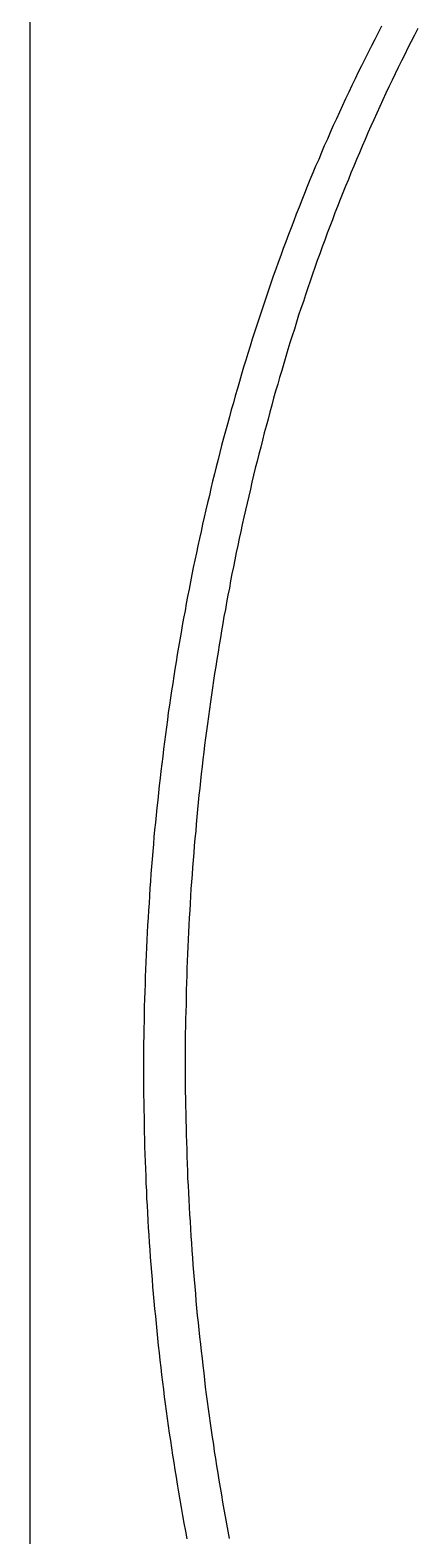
# Model space of a CAD drawing. Header units: millimetres. Extents: x 0 to 5600, y -67 to 2530.
# Drawn here: x 5141.88 to 5143.52, y 939.9 to 946.29 of the extents above; entities that cross this region are included whole.
import ezdxf

# ---------------------------------------------------------------- set-up
doc = ezdxf.new("R2010")
doc.units = ezdxf.units.MM
doc.layers.add('내부선 및 부속', color=4, linetype='Continuous')

msp = doc.modelspace()

# ---------------------------------------------------------------- linework, layer by layer
at = {"layer": '내부선 및 부속', "linetype": 'Continuous'}
msp.add_line((5141.879269595347, 909.985366883051), (5141.879269595347, 952.2619480531284), dxfattribs=at)
at = {"layer": '내부선 및 부속', "linetype": 'Continuous', "flags": 128}
for points in [[(5143.370791391668, 946.3059493165965), (5143.356791391669, 946.2779493165981), (5143.341791391666, 946.249949316596), (5143.327791391666, 946.2219493165976), (5143.313791391667, 946.1939493165955), (5143.299791391668, 946.1659493165971), (5143.285791391669, 946.137949316595), (5143.271791391666, 946.1099493165966), (5143.258791391667, 946.0819493165982), (5143.244791391668, 946.0539493165961), (5143.231791391669, 946.0259493165977), (5143.217791391666, 945.9969493165954), (5143.204791391667, 945.968949316597), (5143.191791391668, 945.9409493165949), (5143.178791391669, 945.9119493165963), (5143.165791391666, 945.8839493165979), (5143.152791391667, 945.8549493165956), (5143.140791391668, 945.825949316597), (5143.127791391666, 945.7979493165949), (5143.115791391667, 945.7689493165963), (5143.103791391668, 945.7399493165976), (5143.090791391669, 945.7109493165954), (5143.078791391667, 945.6829493165969), (5143.066791391668, 945.6539493165983), (5143.054791391669, 945.624949316596), (5143.043791391667, 945.5959493165974), (5143.031791391668, 945.5669493165951), (5143.020791391666, 945.5379493165965), (5143.008791391667, 945.5079493165977), (5142.997791391668, 945.4789493165954), (5142.986791391666, 945.4499493165968), (5142.975791391667, 945.4209493165981), (5142.964791391669, 945.3909493165957), (5142.953791391667, 945.361949316597), (5142.942791391668, 945.3329493165947), (5142.931791391666, 945.3029493165959), (5142.921791391667, 945.2739493165973), (5142.910791391669, 945.2439493165948), (5142.900791391667, 945.2149493165962), (5142.890791391668, 945.1849493165973), (5142.880791391666, 945.1559493165951), (5142.870791391668, 945.1259493165962), (5142.860791391666, 945.0959493165974), (5142.850791391667, 945.0669493165951), (5142.840791391669, 945.0369493165963), (5142.831791391667, 945.0069493165975), (5142.821791391669, 944.976949316595), (5142.812791391667, 944.9469493165961), (5142.803791391669, 944.9169493165973), (5142.794791391667, 944.887949316595), (5142.784791391668, 944.8579493165962), (5142.775791391667, 944.8279493165974), (5142.767791391669, 944.7979493165949), (5142.758791391667, 944.7679493165961), (5142.749791391669, 944.736949316597), (5142.741791391667, 944.7069493165982), (5142.732791391669, 944.6769493165957), (5142.724791391667, 944.6469493165969), (5142.716791391666, 944.616949316598), (5142.707791391667, 944.5869493165956), (5142.699791391666, 944.5569493165967), (5142.691791391668, 944.5259493165977), (5142.684791391666, 944.4959493165952), (5142.676791391668, 944.4659493165964), (5142.668791391667, 944.4349493165973), (5142.661791391669, 944.4049493165949), (5142.653791391667, 944.374949316596), (5142.646791391666, 944.343949316597), (5142.639791391668, 944.3139493165982), (5142.631791391666, 944.2829493165955), (5142.624791391669, 944.2529493165966), (5142.617791391667, 944.2219493165976), (5142.610791391666, 944.1919493165951), (5142.604791391668, 944.1609493165961), (5142.597791391667, 944.1309493165973), (5142.590791391669, 944.0999493165982), (5142.584791391668, 944.0699493165957), (5142.578791391667, 944.0389493165967), (5142.571791391669, 944.0079493165977), (5142.565791391668, 943.9779493165952), (5142.559791391666, 943.9469493165961), (5142.553791391669, 943.9159493165971), (5142.547791391667, 943.8849493165981), (5142.541791391666, 943.8549493165956), (5142.536791391669, 943.8239493165966), (5142.536791391669, 943.8239493165966), (5142.530791391668, 943.7929493165975), (5142.524791391666, 943.7619493165948), (5142.519791391669, 943.731949316596), (5142.514791391668, 943.700949316597), (5142.508791391667, 943.6699493165979), (5142.503791391666, 943.6389493165952), (5142.498791391668, 943.6079493165962), (5142.493791391667, 943.5769493165972), (5142.488791391666, 943.5469493165983), (5142.484791391666, 943.5159493165957), (5142.479791391668, 943.4849493165966), (5142.474791391667, 943.4539493165976), (5142.470791391666, 943.4229493165949), (5142.465791391669, 943.3919493165959), (5142.461791391668, 943.3609493165968), (5142.457791391667, 943.3299493165978), (5142.453791391667, 943.2989493165951), (5142.449791391666, 943.2679493165961), (5142.445791391669, 943.236949316597), (5142.441791391668, 943.205949316598), (5142.437791391667, 943.1749493165953), (5142.433791391666, 943.1439493165963), (5142.430791391669, 943.1129493165972), (5142.426791391668, 943.0819493165982), (5142.423791391668, 943.0509493165955), (5142.420791391667, 943.0199493165965), (5142.416791391666, 942.9879493165972), (5142.413791391666, 942.9569493165982), (5142.410791391669, 942.9259493165955), (5142.407791391668, 942.8949493165965), (5142.404791391667, 942.8639493165974), (5142.402791391667, 942.8329493165947), (5142.399791391666, 942.8019493165957), (5142.396791391666, 942.7699493165965), (5142.394791391669, 942.7389493165974), (5142.391791391668, 942.7079493165947), (5142.389791391668, 942.6769493165957), (5142.387791391668, 942.6459493165967), (5142.385791391667, 942.6139493165974), (5142.383791391667, 942.5829493165947), (5142.381791391666, 942.5519493165957), (5142.379791391666, 942.5209493165967), (5142.377791391666, 942.4889493165974), (5142.375791391669, 942.4579493165947), (5142.374791391669, 942.4269493165957), (5142.372791391668, 942.3949493165965), (5142.371791391668, 942.3639493165974), (5142.369791391668, 942.3329493165947), (5142.368791391667, 942.3019493165957), (5142.367791391667, 942.2699493165965), (5142.366791391667, 942.2389493165974), (5142.365791391667, 942.2079493165947), (5142.364791391667, 942.1759493165955), (5142.363791391666, 942.1449493165965), (5142.362791391666, 942.1139493165974), (5142.362791391666, 942.0819493165982), (5142.361791391666, 942.0509493165955), (5142.361791391666, 942.0199493165965), (5142.360791391666, 941.9879493165972), (5142.360791391666, 941.9569493165982), (5142.360791391666, 941.9259493165955), (5142.360791391666, 941.8939493165963), (5142.360791391666, 941.8629493165972), (5142.360791391666, 941.8319493165982), (5142.360791391666, 941.7999493165953), (5142.360791391666, 941.7689493165963), (5142.361791391666, 941.7379493165972), (5142.361791391666, 941.705949316598), (5142.362791391666, 941.6749493165953), (5142.362791391666, 941.6429493165961), (5142.363791391666, 941.611949316597), (5142.364791391667, 941.580949316598), (5142.364791391667, 941.5489493165951), (5142.365791391667, 941.5179493165961), (5142.366791391667, 941.486949316597), (5142.368791391667, 941.4549493165978), (5142.369791391668, 941.4239493165951), (5142.370791391668, 941.3929493165961), (5142.372791391668, 941.361949316597), (5142.373791391668, 941.3299493165978), (5142.375791391669, 941.2989493165951), (5142.376791391669, 941.2679493165961), (5142.378791391666, 941.2359493165968), (5142.380791391666, 941.2049493165978), (5142.382791391667, 941.1739493165951), (5142.384791391667, 941.1419493165959), (5142.386791391667, 941.1109493165968), (5142.388791391668, 941.0799493165978), (5142.391791391668, 941.0489493165951), (5142.393791391669, 941.0169493165959), (5142.396791391666, 940.9859493165968), (5142.398791391666, 940.9549493165978), (5142.401791391667, 940.9239493165951), (5142.404791391667, 940.8929493165961), (5142.407791391668, 940.8609493165968), (5142.410791391669, 940.8299493165978), (5142.413791391666, 940.7989493165951), (5142.416791391666, 940.7679493165961), (5142.419791391667, 940.736949316597), (5142.422791391667, 940.705949316598), (5142.422791391667, 940.705949316598), (5142.426791391668, 940.6739493165951), (5142.429791391669, 940.6429493165961), (5142.433791391666, 940.611949316597), (5142.436791391667, 940.580949316598), (5142.440791391668, 940.5499493165953), (5142.444791391668, 940.5189493165963), (5142.448791391666, 940.4879493165972), (5142.452791391666, 940.4569493165982), (5142.456791391667, 940.4259493165955), (5142.460791391668, 940.3949493165965), (5142.465791391669, 940.3639493165974), (5142.469791391666, 940.3329493165947), (5142.474791391667, 940.3019493165957), (5142.478791391668, 940.2709493165967), (5142.483791391669, 940.2399493165976), (5142.488791391666, 940.208949316595), (5142.493791391667, 940.1779493165959), (5142.498791391668, 940.1469493165969), (5142.503791391666, 940.116949316598), (5142.503791391666, 940.116949316598)], [(5143.524791391666, 946.2959493165981), (5143.510791391667, 946.2679493165961), (5143.496791391668, 946.2409493165978), (5143.482791391669, 946.213949316596), (5143.468791391666, 946.1859493165975), (5143.455791391667, 946.1589493165957), (5143.441791391668, 946.1309493165973), (5143.428791391669, 946.1039493165954), (5143.415791391666, 946.075949316597), (5143.401791391667, 946.0479493165949), (5143.388791391668, 946.0209493165967), (5143.375791391669, 945.9929493165982), (5143.362791391666, 945.9649493165962), (5143.350791391667, 945.9369493165977), (5143.337791391668, 945.9089493165957), (5143.325791391666, 945.8809493165973), (5143.312791391667, 945.8529493165952), (5143.300791391668, 945.8249493165968), (5143.288791391666, 945.7969493165983), (5143.276791391667, 945.7679493165961), (5143.264791391668, 945.7399493165976), (5143.252791391666, 945.7119493165956), (5143.240791391667, 945.6839493165971), (5143.229791391668, 945.6549493165949), (5143.217791391666, 945.6269493165964), (5143.206791391667, 945.5979493165978), (5143.194791391668, 945.5699493165957), (5143.183791391666, 945.5409493165971), (5143.172791391667, 945.512949316595), (5143.161791391669, 945.4839493165964), (5143.150791391667, 945.4549493165978), (5143.139791391668, 945.4269493165957), (5143.129791391666, 945.3979493165971), (5143.118791391667, 945.3689493165948), (5143.108791391669, 945.3399493165962), (5143.097791391667, 945.3109493165975), (5143.087791391668, 945.2819493165953), (5143.077791391666, 945.2529493165966), (5143.067791391668, 945.223949316598), (5143.057791391666, 945.1949493165957), (5143.047791391667, 945.1659493165971), (5143.038791391666, 945.1369493165948), (5143.028791391667, 945.1079493165962), (5143.018791391669, 945.0789493165976), (5143.009791391667, 945.0499493165953), (5143.000791391669, 945.0199493165965), (5142.991791391667, 944.9909493165978), (5142.981791391669, 944.9619493165956), (5142.972791391667, 944.9329493165969), (5142.963791391669, 944.9029493165981), (5142.955791391667, 944.8739493165958), (5142.946791391669, 944.843949316597), (5142.937791391667, 944.8149493165984), (5142.929791391669, 944.7859493165961), (5142.920791391667, 944.7559493165973), (5142.912791391669, 944.726949316595), (5142.904791391667, 944.6969493165961), (5142.896791391666, 944.6669493165973), (5142.888791391668, 944.637949316595), (5142.880791391666, 944.6079493165962), (5142.872791391668, 944.5789493165976), (5142.864791391667, 944.5489493165951), (5142.857791391669, 944.5189493165963), (5142.849791391667, 944.4889493165974), (5142.842791391666, 944.4599493165952), (5142.834791391668, 944.4299493165963), (5142.827791391666, 944.3999493165975), (5142.820791391669, 944.369949316595), (5142.813791391667, 944.3399493165962), (5142.806791391666, 944.3109493165975), (5142.799791391668, 944.2809493165951), (5142.792791391666, 944.2509493165962), (5142.785791391669, 944.2209493165974), (5142.779791391667, 944.1909493165949), (5142.772791391666, 944.1609493165961), (5142.766791391668, 944.1309493165973), (5142.760791391667, 944.1009493165948), (5142.753791391666, 944.0709493165959), (5142.747791391668, 944.0409493165971), (5142.741791391667, 944.0109493165983), (5142.735791391666, 943.9809493165958), (5142.729791391668, 943.950949316597), (5142.724791391667, 943.9199493165979), (5142.718791391666, 943.8899493165954), (5142.712791391668, 943.8599493165966), (5142.707791391667, 943.8299493165978), (5142.701791391666, 943.7999493165953), (5142.701791391666, 943.7999493165953), (5142.696791391669, 943.7699493165965), (5142.691791391668, 943.7389493165974), (5142.686791391667, 943.708949316595), (5142.681791391666, 943.6789493165961), (5142.676791391668, 943.6489493165973), (5142.671791391667, 943.6179493165982), (5142.666791391666, 943.5879493165958), (5142.661791391669, 943.5579493165969), (5142.657791391668, 943.5279493165981), (5142.652791391667, 943.4969493165954), (5142.648791391666, 943.4669493165966), (5142.644791391669, 943.4369493165977), (5142.639791391668, 943.4059493165951), (5142.635791391667, 943.3759493165962), (5142.631791391666, 943.3449493165972), (5142.627791391666, 943.3149493165984), (5142.623791391668, 943.2849493165959), (5142.619791391668, 943.2539493165968), (5142.616791391667, 943.223949316598), (5142.612791391666, 943.1929493165953), (5142.609791391666, 943.1629493165965), (5142.605791391668, 943.1319493165975), (5142.602791391668, 943.101949316595), (5142.598791391667, 943.0709493165959), (5142.595791391666, 943.0409493165971), (5142.592791391666, 943.0099493165981), (5142.589791391669, 942.9799493165956), (5142.586791391668, 942.9489493165966), (5142.583791391668, 942.9189493165977), (5142.581791391667, 942.887949316595), (5142.578791391667, 942.8579493165962), (5142.575791391666, 942.8269493165972), (5142.573791391666, 942.7969493165983), (5142.570791391669, 942.7659493165957), (5142.568791391668, 942.7349493165966), (5142.566791391668, 942.7049493165978), (5142.564791391667, 942.6739493165951), (5142.561791391667, 942.6439493165963), (5142.559791391666, 942.6129493165972), (5142.558791391666, 942.5819493165982), (5142.556791391666, 942.5519493165957), (5142.554791391669, 942.5209493165967), (5142.552791391669, 942.4899493165976), (5142.551791391668, 942.4599493165952), (5142.549791391668, 942.4289493165961), (5142.548791391668, 942.3979493165971), (5142.547791391667, 942.3679493165982), (5142.545791391667, 942.3369493165956), (5142.544791391667, 942.3059493165965), (5142.543791391667, 942.2759493165977), (5142.542791391666, 942.244949316595), (5142.541791391666, 942.213949316596), (5142.540791391666, 942.1839493165971), (5142.540791391666, 942.1529493165981), (5142.539791391666, 942.1219493165954), (5142.538791391666, 942.0909493165964), (5142.538791391666, 942.0609493165975), (5142.537791391669, 942.0299493165949), (5142.537791391669, 941.9989493165958), (5142.537791391669, 941.968949316597), (5142.537791391669, 941.937949316598), (5142.537791391669, 941.9069493165953), (5142.537791391669, 941.8759493165962), (5142.537791391669, 941.8459493165974), (5142.537791391669, 941.8149493165984), (5142.537791391669, 941.7839493165957), (5142.538791391666, 941.7539493165968), (5142.538791391666, 941.7229493165978), (5142.539791391666, 941.6919493165951), (5142.539791391666, 941.6609493165961), (5142.540791391666, 941.6309493165973), (5142.541791391666, 941.5999493165982), (5142.542791391666, 941.5689493165955), (5142.543791391667, 941.5379493165965), (5142.544791391667, 941.5079493165977), (5142.545791391667, 941.476949316595), (5142.546791391667, 941.4459493165959), (5142.547791391667, 941.4159493165971), (5142.549791391668, 941.3849493165981), (5142.550791391668, 941.3539493165954), (5142.552791391669, 941.3239493165966), (5142.553791391669, 941.2929493165975), (5142.555791391669, 941.2619493165948), (5142.557791391666, 941.2309493165958), (5142.559791391666, 941.200949316597), (5142.561791391667, 941.1699493165979), (5142.563791391667, 941.1399493165954), (5142.565791391668, 941.1089493165964), (5142.567791391668, 941.0779493165974), (5142.569791391668, 941.0479493165949), (5142.572791391669, 941.0169493165959), (5142.574791391666, 940.9859493165968), (5142.577791391666, 940.955949316598), (5142.580791391667, 940.9249493165953), (5142.582791391667, 940.8949493165965), (5142.585791391668, 940.8639493165974), (5142.588791391669, 940.8329493165947), (5142.591791391666, 940.8029493165959), (5142.594791391666, 940.7719493165969), (5142.597791391667, 940.741949316598), (5142.597791391667, 940.741949316598), (5142.601791391668, 940.7109493165954), (5142.604791391668, 940.6809493165965), (5142.608791391669, 940.6499493165975), (5142.611791391666, 940.619949316595), (5142.615791391667, 940.588949316596), (5142.618791391667, 940.5589493165971), (5142.622791391668, 940.5279493165981), (5142.626791391669, 940.4979493165956), (5142.630791391666, 940.4679493165968), (5142.634791391667, 940.4369493165977), (5142.638791391668, 940.4069493165953), (5142.643791391669, 940.3759493165962), (5142.647791391666, 940.3459493165974), (5142.651791391667, 940.3159493165949), (5142.656791391668, 940.2849493165959), (5142.660791391669, 940.254949316597), (5142.665791391666, 940.2249493165982), (5142.670791391667, 940.1939493165955), (5142.675791391668, 940.1639493165967), (5142.675791391668, 940.1639493165967)], [(5142.675791391668, 940.1639493165967), (5142.680791391669, 940.1329493165977), (5142.685791391666, 940.101949316595), (5142.690791391668, 940.0709493165959), (5142.695791391669, 940.0399493165969), (5142.701791391666, 940.0089493165979), (5142.706791391667, 939.9789493165954), (5142.712791391668, 939.9479493165964), (5142.718791391666, 939.9169493165973), (5142.723791391667, 939.8859493165983)], [(5142.503791391666, 940.116949316598), (5142.508791391667, 940.0829493165947), (5142.514791391668, 940.0499493165953), (5142.520791391666, 940.0169493165959), (5142.525791391667, 939.9839493165964), (5142.531791391668, 939.950949316597), (5142.538791391666, 939.9169493165973), (5142.544791391667, 939.8839493165979)]]:
    msp.add_lwpolyline(points, dxfattribs=at)

doc.saveas('drawing.dxf')
